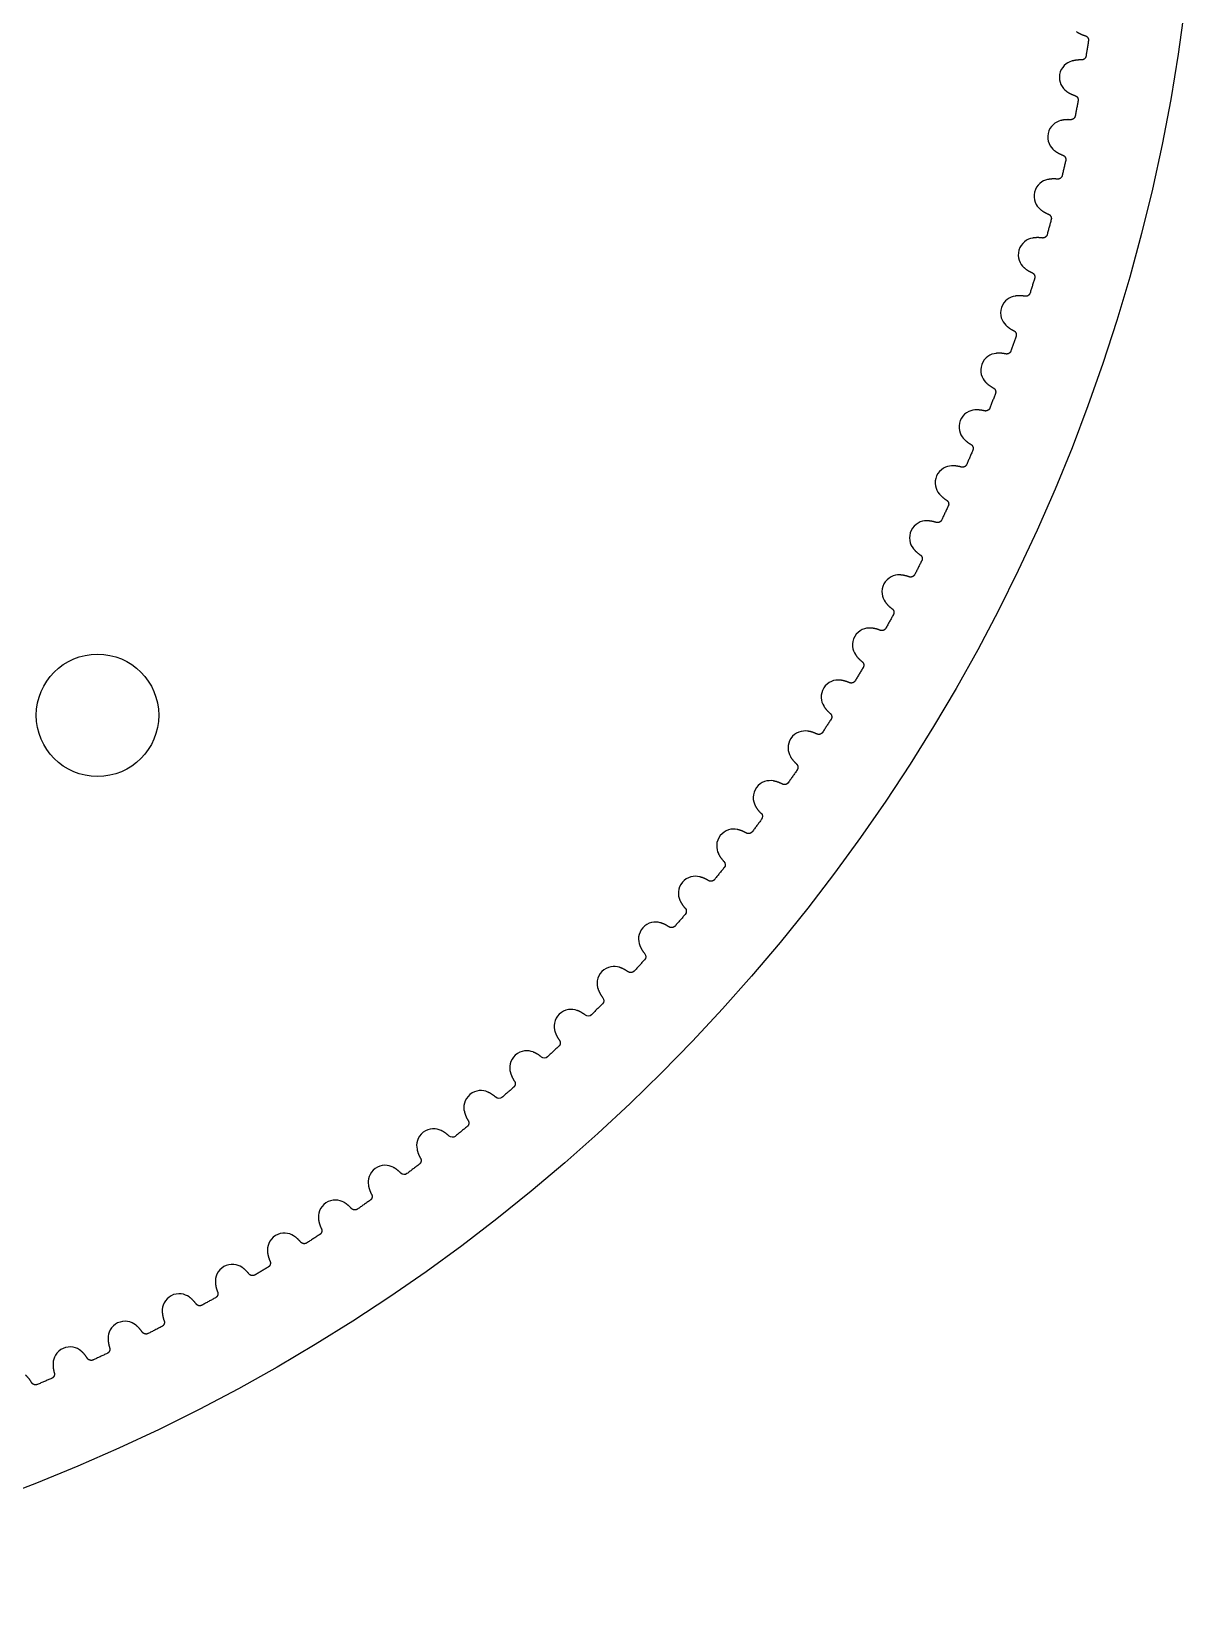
# Model space of a CAD drawing. Extents: x 88 to 208, y 45 to 165.
# Drawn here: x 170.3 to 208.5, y 45 to 96.6 of the extents above; entities that cross this region are included whole.
import ezdxf

# ---------------------------------------------------------------- set-up
doc = ezdxf.new("R2010")
doc.units = 0
doc.layers.add('View001', color=7, linetype='CONTINUOUS')

msp = doc.modelspace()

# ---------------------------------------------------------------- linework, layer by layer
at = {"layer": 'View001'}
for centre, radius in [((148.5, 105), 60), ((172.497, 74.2572), 2)]:
    msp.add_circle(centre, radius, dxfattribs=at)
for points, degree in [([(204.48, 96.604), (204.613, 96.5143), (204.767, 96.4705)], 2), ([(204.48, 96.604), (204.613, 96.5143), (204.767, 96.4705)], 2), ([(204.875, 96.3033), (204.795, 95.8014)], 1), ([(204.641, 95.6757), (204.481, 95.682), (204.326, 95.638)], 2), ([(204.641, 95.6757), (204.481, 95.682), (204.326, 95.638)], 2), ([(204.153, 94.6555), (204.283, 94.5612), (204.435, 94.512)], 2), ([(204.153, 94.6555), (204.283, 94.5612), (204.435, 94.512)], 2), ([(204.537, 94.3411), (204.44, 93.8424)], 1), ([(204.282, 93.7221), (204.121, 93.734), (203.965, 93.6954)], 2), ([(204.282, 93.7221), (204.121, 93.734), (203.965, 93.6954)], 2), ([(203.758, 92.7195), (203.884, 92.6207), (204.035, 92.5663)], 2), ([(203.758, 92.7195), (203.884, 92.6207), (204.035, 92.5663)], 2), ([(204.131, 92.3919), (204.016, 91.8969)], 1), ([(203.854, 91.7823), (203.694, 91.7997), (203.537, 91.7665)], 2), ([(203.854, 91.7823), (203.694, 91.7997), (203.537, 91.7665)], 2), ([(203.295, 90.7985), (203.418, 90.6954), (203.568, 90.6357)], 2), ([(203.295, 90.7985), (203.418, 90.6954), (203.568, 90.6357)], 2), ([(203.657, 90.4581), (203.525, 89.9674)], 1), ([(203.359, 89.8585), (203.2, 89.8814), (203.042, 89.8538)], 2), ([(203.359, 89.8585), (203.2, 89.8814), (203.042, 89.8538)], 2), ([(202.766, 88.8949), (202.886, 88.7875), (203.033, 88.7226)], 2), ([(202.766, 88.8949), (202.886, 88.7875), (203.033, 88.7226)], 2), ([(203.116, 88.542), (202.967, 88.0562)], 1), ([(202.797, 87.9531), (202.639, 87.9817), (202.48, 87.9596)], 2), ([(202.797, 87.9531), (202.639, 87.9817), (202.48, 87.9596)], 2), ([(202.171, 87.0108), (202.287, 86.8993), (202.431, 86.8294)], 2), ([(202.171, 87.0108), (202.287, 86.8993), (202.431, 86.8294)], 2), ([(202.508, 86.646), (202.343, 86.1656)], 1), ([(202.169, 86.0686), (202.012, 86.1026), (201.852, 86.0861)], 2), ([(202.169, 86.0686), (202.012, 86.1026), (201.852, 86.0861)], 2), ([(201.511, 85.1487), (201.622, 85.0332), (201.764, 84.9582)], 2), ([(201.511, 85.1487), (201.622, 85.0332), (201.764, 84.9582)], 2), ([(201.835, 84.7723), (201.653, 84.298)], 1), ([(201.476, 84.2071), (201.32, 84.2466), (201.16, 84.2356)], 2), ([(201.476, 84.2071), (201.32, 84.2466), (201.16, 84.2356)], 2), ([(200.786, 83.3107), (200.893, 83.1914), (201.033, 83.1115)], 2), ([(200.786, 83.3107), (200.893, 83.1914), (201.033, 83.1115)], 2), ([(201.096, 82.9233), (200.898, 82.4556)], 1), ([(200.718, 82.3709), (200.564, 82.4158), (200.403, 82.4105)], 2), ([(200.718, 82.3709), (200.564, 82.4158), (200.403, 82.4105)], 2), ([(199.997, 81.4992), (200.1, 81.3762), (200.237, 81.2915)], 2), ([(199.997, 81.4992), (200.1, 81.3762), (200.237, 81.2915)], 2), ([(200.294, 81.1011), (200.079, 80.6407)], 1), ([(199.896, 80.5623), (199.744, 80.6126), (199.583, 80.6129)], 2), ([(199.896, 80.5623), (199.744, 80.6126), (199.583, 80.6129)], 2), ([(199.145, 79.7163), (199.244, 79.5898), (199.378, 79.5004)], 2), ([(199.145, 79.7163), (199.244, 79.5898), (199.378, 79.5004)], 2), ([(199.428, 79.3081), (199.197, 78.8555)], 1), ([(199.012, 78.7835), (198.861, 78.8391), (198.701, 78.8449)], 2), ([(199.012, 78.7835), (198.861, 78.8391), (198.701, 78.8449)], 2), ([(198.232, 77.9642), (198.327, 77.8343), (198.457, 77.7403)], 2), ([(198.232, 77.9642), (198.327, 77.8343), (198.457, 77.7403)], 2), ([(198.501, 77.5464), (198.254, 77.1021)], 1), ([(198.066, 77.0367), (197.918, 77.0974), (197.757, 77.1089)], 2), ([(198.066, 77.0367), (197.918, 77.0974), (197.757, 77.1089)], 2), ([(197.258, 76.245), (197.348, 76.1119), (197.475, 76.0134)], 2), ([(197.258, 76.245), (197.348, 76.1119), (197.475, 76.0134)], 2), ([(197.06, 75.3238), (196.914, 75.3897), (196.754, 75.4068)], 2), ([(197.06, 75.3238), (196.914, 75.3897), (196.754, 75.4068)], 2), ([(197.512, 75.8181), (197.25, 75.3827)], 1), ([(196.225, 74.5609), (196.31, 74.4248), (196.434, 74.3219)], 2), ([(196.225, 74.5609), (196.31, 74.4248), (196.434, 74.3219)], 2), ([(196.464, 74.1254), (196.187, 73.6994)], 1), ([(195.995, 73.6472), (195.851, 73.7182), (195.692, 73.7408)], 2), ([(195.995, 73.6472), (195.851, 73.7182), (195.692, 73.7408)], 2), ([(195.134, 72.9139), (195.214, 72.7748), (195.334, 72.6677)], 2), ([(195.134, 72.9139), (195.214, 72.7748), (195.334, 72.6677)], 2), ([(195.357, 72.4703), (195.065, 72.0542)], 1), ([(194.872, 72.0087), (194.73, 72.0847), (194.572, 72.1129)], 2), ([(194.872, 72.0087), (194.73, 72.0847), (194.572, 72.1129)], 2), ([(193.985, 71.3059), (194.061, 71.1642), (194.177, 71.053)], 2), ([(193.985, 71.3059), (194.061, 71.1642), (194.177, 71.053)], 2), ([(194.193, 70.8548), (193.887, 70.4492)], 1), ([(194.177, 71.053), (194.23, 71.0091), (194.238, 70.9068), (194.193, 70.8548)], 3), ([(194.177, 71.053), (194.23, 71.0091), (194.238, 70.9068), (194.193, 70.8548)], 3), ([(193.692, 70.4105), (193.553, 70.4913), (193.396, 70.525)], 2), ([(193.692, 70.4105), (193.553, 70.4913), (193.396, 70.525)], 2), ([(192.782, 69.739), (192.852, 69.5947), (192.964, 69.4795)], 2), ([(192.782, 69.739), (192.852, 69.5947), (192.964, 69.4795)], 2), ([(192.974, 69.281), (192.654, 68.8862)], 1), ([(192.964, 69.4795), (193.016, 69.4338), (193.021, 69.3313), (192.974, 69.281)], 3), ([(192.964, 69.4795), (193.016, 69.4338), (193.021, 69.3313), (192.974, 69.281)], 3), ([(192.458, 68.8544), (192.322, 68.94), (192.166, 68.9791)], 2), ([(192.458, 68.8544), (192.322, 68.94), (192.166, 68.9791)], 2), ([(191.524, 68.2151), (191.59, 68.0684), (191.698, 67.9494)], 2), ([(191.524, 68.2151), (191.59, 68.0684), (191.698, 67.9494)], 2), ([(191.7, 67.7506), (191.367, 67.3673)], 1), ([(191.698, 67.9494), (191.747, 67.9019), (191.749, 67.7993), (191.7, 67.7506)], 3), ([(191.698, 67.9494), (191.747, 67.9019), (191.749, 67.7993), (191.7, 67.7506)], 3), ([(191.169, 67.3423), (191.037, 67.4326), (190.882, 67.4772)], 2), ([(191.169, 67.3423), (191.037, 67.4326), (190.882, 67.4772)], 2), ([(190.214, 66.736), (190.275, 66.5871), (190.378, 66.4644)], 2), ([(190.214, 66.736), (190.275, 66.5871), (190.378, 66.4644)], 2), ([(190.374, 66.2656), (190.027, 65.8942)], 1), ([(190.378, 66.4644), (190.426, 66.4152), (190.424, 66.3126), (190.374, 66.2656)], 3), ([(190.378, 66.4644), (190.426, 66.4152), (190.424, 66.3126), (190.374, 66.2656)], 3), ([(189.829, 65.8761), (189.7, 65.971), (189.547, 66.0209)], 2), ([(189.829, 65.8761), (189.7, 65.971), (189.547, 66.0209)], 2), ([(188.853, 65.3035), (188.909, 65.1526), (189.008, 65.0263)], 2), ([(188.853, 65.3035), (188.909, 65.1526), (189.008, 65.0263)], 2), ([(189.008, 65.0263), (189.054, 64.9755), (189.048, 64.8731), (188.996, 64.8279)], 3), ([(189.008, 65.0263), (189.054, 64.9755), (189.048, 64.8731), (188.996, 64.8279)], 3), ([(188.439, 64.4576), (188.312, 64.5569), (188.162, 64.6121)], 2), ([(188.439, 64.4576), (188.312, 64.5569), (188.162, 64.6121)], 2), ([(188.996, 64.8279), (188.637, 64.4687)], 1), ([(188.637, 64.4687), (188.592, 64.4169), (188.489, 64.4111), (188.439, 64.4576)], 3), ([(187.443, 63.9194), (187.493, 63.7666), (187.588, 63.637)], 2), ([(187.443, 63.9194), (187.493, 63.7666), (187.588, 63.637)], 2), ([(186.999, 63.0884), (186.877, 63.1921), (186.728, 63.2526)], 2), ([(186.999, 63.0884), (186.877, 63.1921), (186.728, 63.2526)], 2), ([(187.198, 63.0926), (187.151, 63.0424), (187.048, 63.0402), (186.999, 63.0884)], 3), ([(187.57, 63.439), (187.198, 63.0926)], 1), ([(185.986, 62.5853), (186.03, 62.4309), (186.121, 62.298)], 2), ([(185.986, 62.5853), (186.03, 62.4309), (186.121, 62.298)], 2), ([(185.513, 61.7703), (185.394, 61.8783), (185.248, 61.9439)], 2), ([(185.513, 61.7703), (185.394, 61.8783), (185.248, 61.9439)], 2), ([(186.096, 62.1008), (185.712, 61.7676)], 1), ([(185.712, 61.7676), (185.663, 61.7191), (185.561, 61.7205), (185.513, 61.7703)], 3), ([(184.483, 61.3029), (184.522, 61.1471), (184.607, 61.0111)], 2), ([(184.483, 61.3029), (184.522, 61.1471), (184.607, 61.0111)], 2), ([(183.982, 60.5049), (183.867, 60.617), (183.723, 60.6876)], 2), ([(183.982, 60.5049), (183.867, 60.617), (183.723, 60.6876)], 2), ([(184.18, 60.4953), (184.13, 60.4484), (184.028, 60.4534), (183.982, 60.5049)], 3), ([(184.575, 60.8149), (184.18, 60.4953)], 1), ([(182.936, 60.0737), (182.97, 59.9166), (183.05, 59.7778)], 2), ([(182.936, 60.0737), (182.97, 59.9166), (183.05, 59.7778)], 2), ([(182.407, 59.2937), (182.296, 59.4097), (182.155, 59.4854)], 2), ([(182.407, 59.2937), (182.296, 59.4097), (182.155, 59.4854)], 2), ([(183.011, 59.5828), (182.606, 59.2772)], 1), ([(181.347, 58.8993), (181.375, 58.7411), (181.451, 58.5995)], 2), ([(181.347, 58.8993), (181.375, 58.7411), (181.451, 58.5995)], 2), ([(182.606, 59.2772), (182.553, 59.2321), (182.451, 59.2407), (182.407, 59.2937)], 3), ([(180.792, 58.1382), (180.685, 58.258), (180.546, 58.3386)], 2), ([(180.792, 58.1382), (180.685, 58.258), (180.546, 58.3386)], 2), ([(181.405, 58.406), (180.989, 58.1148)], 1), ([(179.759, 57.286), (179.333, 57.0095)], 1), ([(179.718, 57.781), (179.741, 57.622), (179.812, 57.4778)], 2), ([(179.718, 57.781), (179.741, 57.622), (179.812, 57.4778)], 2), ([(179.137, 57.0398), (179.034, 57.1633), (178.898, 57.2486)], 2), ([(179.137, 57.0398), (179.034, 57.1633), (178.898, 57.2486)], 2), ([(178.051, 56.7203), (178.068, 56.5605), (178.134, 56.414)], 2), ([(178.051, 56.7203), (178.068, 56.5605), (178.134, 56.414)], 2), ([(177.444, 55.9998), (177.346, 56.1268), (177.213, 56.2168)], 2), ([(177.444, 55.9998), (177.346, 56.1268), (177.213, 56.2168)], 2), ([(178.075, 56.2242), (177.639, 55.9626)], 1), ([(175.716, 55.0196), (175.622, 55.1499), (175.493, 55.2445)], 2), ([(175.716, 55.0196), (175.622, 55.1499), (175.493, 55.2445)], 2), ([(176.355, 55.2217), (175.91, 54.9756)], 1), ([(176.348, 55.7183), (176.36, 55.5581), (176.42, 55.4094)], 2), ([(176.348, 55.7183), (176.36, 55.5581), (176.42, 55.4094)], 2), ([(174.612, 54.7765), (174.617, 54.616), (174.673, 54.4652)], 2), ([(174.612, 54.7765), (174.617, 54.616), (174.673, 54.4652)], 2), ([(173.955, 54.1002), (173.866, 54.2337), (173.74, 54.3328)], 2), ([(173.955, 54.1002), (173.866, 54.2337), (173.74, 54.3328)], 2), ([(174.601, 54.2799), (174.148, 54.0494)], 1), ([(172.843, 53.8958), (172.843, 53.7352), (172.893, 53.5826)], 2), ([(172.843, 53.8958), (172.843, 53.7352), (172.893, 53.5826)], 2), ([(172.164, 53.2428), (172.079, 53.3793), (171.956, 53.4828)], 2), ([(172.164, 53.2428), (172.079, 53.3793), (171.956, 53.4828)], 2), ([(172.815, 53.3999), (172.354, 53.1854)], 1), ([(170.343, 52.4485), (170.263, 52.5879), (170.144, 52.6956)], 2), ([(170.343, 52.4485), (170.263, 52.5879), (170.144, 52.6956)], 2), ([(171.044, 53.0774), (171.039, 52.9168), (171.084, 52.7626)], 2), ([(171.044, 53.0774), (171.039, 52.9168), (171.084, 52.7626)], 2), ([(170.999, 52.5828), (170.531, 52.3845)], 1)]:
    msp.add_open_spline(points, degree=degree, dxfattribs=at)
for points, degree, knots in [([(204.767, 96.4705), (204.819, 96.4566), (204.853, 96.4073), (204.884, 96.3557), (204.875, 96.3033)], 2, [0, 0, 0, 0.724386, 0.724386, 1.44877, 1.44877, 1.44877]), ([(204.767, 96.4705), (204.819, 96.4566), (204.853, 96.4073), (204.884, 96.3557), (204.875, 96.3033)], 2, [0, 0, 0, 0.724386, 0.724386, 1.44877, 1.44877, 1.44877]), ([(204.326, 95.638), (204.247, 95.6154), (204.159, 95.5702), (204.085, 95.495), (204.01, 95.4207), (203.952, 95.3154), (203.932, 95.201), (203.912, 95.0868), (203.93, 94.9679), (203.975, 94.8726), (204.019, 94.7765), (204.085, 94.704), (204.153, 94.6555)], 3, [0, 0, 0, 0, 0.558599, 0.558599, 0.558599, 1.1172, 1.1172, 1.1172, 1.6758, 1.6758, 1.6758, 2.2344, 2.2344, 2.2344, 2.2344]), ([(204.795, 95.8014), (204.787, 95.7489), (204.742, 95.7094), (204.694, 95.6731), (204.641, 95.6757)], 2, [0, 0, 0, 0.724386, 0.724386, 1.44877, 1.44877, 1.44877]), ([(204.435, 94.512), (204.486, 94.4963), (204.519, 94.4458), (204.548, 94.3932), (204.537, 94.3411)], 2, [0, 0, 0, 0.724386, 0.724386, 1.44877, 1.44877, 1.44877]), ([(204.435, 94.512), (204.486, 94.4963), (204.519, 94.4458), (204.548, 94.3932), (204.537, 94.3411)], 2, [0, 0, 0, 0.724386, 0.724386, 1.44877, 1.44877, 1.44877]), ([(203.965, 93.6954), (203.885, 93.6756), (203.796, 93.6335), (203.719, 93.5609), (203.642, 93.4893), (203.58, 93.386), (203.557, 93.2724), (203.532, 93.159), (203.546, 93.0395), (203.587, 92.9428), (203.628, 92.8451), (203.692, 92.7703), (203.758, 92.7195)], 3, [0, 0, 0, 0, 0.558599, 0.558599, 0.558599, 1.1172, 1.1172, 1.1172, 1.6758, 1.6758, 1.6758, 2.2344, 2.2344, 2.2344, 2.2344]), ([(204.44, 93.8424), (204.43, 93.7901), (204.384, 93.7523), (204.335, 93.7176), (204.282, 93.7221)], 2, [0, 0, 0, 0.724386, 0.724386, 1.44877, 1.44877, 1.44877]), ([(204.035, 92.5663), (204.086, 92.5488), (204.116, 92.4972), (204.143, 92.4437), (204.131, 92.3919)], 2, [0, 0, 0, 0.724386, 0.724386, 1.44877, 1.44877, 1.44877]), ([(204.035, 92.5663), (204.086, 92.5488), (204.116, 92.4972), (204.143, 92.4437), (204.131, 92.3919)], 2, [0, 0, 0, 0.724386, 0.724386, 1.44877, 1.44877, 1.44877]), ([(204.016, 91.8969), (204.005, 91.845), (203.957, 91.8088), (203.907, 91.7759), (203.854, 91.7823)], 2, [0, 0, 0, 0.724386, 0.724386, 1.44877, 1.44877, 1.44877]), ([(203.537, 91.7665), (203.456, 91.7496), (203.366, 91.7106), (203.286, 91.6408), (203.207, 91.5719), (203.141, 91.4708), (203.114, 91.3581), (203.085, 91.2457), (203.095, 91.1257), (203.133, 91.0276), (203.17, 90.9286), (203.232, 90.8516), (203.295, 90.7985)], 3, [0, 0, 0, 0, 0.558599, 0.558599, 0.558599, 1.1172, 1.1172, 1.1172, 1.6758, 1.6758, 1.6758, 2.2344, 2.2344, 2.2344, 2.2344]), ([(203.568, 90.6357), (203.617, 90.6165), (203.646, 90.5639), (203.671, 90.5094), (203.657, 90.4581)], 2, [0, 0, 0, 0.724386, 0.724386, 1.44877, 1.44877, 1.44877]), ([(203.568, 90.6357), (203.617, 90.6165), (203.646, 90.5639), (203.671, 90.5094), (203.657, 90.4581)], 2, [0, 0, 0, 0.724386, 0.724386, 1.44877, 1.44877, 1.44877]), ([(203.042, 89.8538), (202.96, 89.8397), (202.868, 89.8039), (202.787, 89.7369), (202.705, 89.6708), (202.636, 89.5721), (202.604, 89.4604), (202.572, 89.349), (202.578, 89.2288), (202.612, 89.1294), (202.646, 89.0292), (202.705, 88.9501), (202.766, 88.8949)], 3, [0, 0, 0, 0, 0.558599, 0.558599, 0.558599, 1.1172, 1.1172, 1.1172, 1.6758, 1.6758, 1.6758, 2.2344, 2.2344, 2.2344, 2.2344]), ([(203.525, 89.9674), (203.512, 89.9159), (203.463, 89.8814), (203.412, 89.8503), (203.359, 89.8585)], 2, [0, 0, 0, 0.724386, 0.724386, 1.44877, 1.44877, 1.44877]), ([(203.033, 88.7226), (203.082, 88.7017), (203.109, 88.6481), (203.132, 88.5928), (203.116, 88.542)], 2, [0, 0, 0, 0.724386, 0.724386, 1.44877, 1.44877, 1.44877]), ([(203.033, 88.7226), (203.082, 88.7017), (203.109, 88.6481), (203.132, 88.5928), (203.116, 88.542)], 2, [0, 0, 0, 0.724386, 0.724386, 1.44877, 1.44877, 1.44877]), ([(202.48, 87.9596), (202.398, 87.9483), (202.305, 87.9157), (202.221, 87.8516), (202.137, 87.7885), (202.064, 87.6922), (202.029, 87.5817), (201.993, 87.4715), (201.994, 87.3512), (202.025, 87.2506), (202.056, 87.1492), (202.112, 87.0682), (202.171, 87.0108)], 3, [0, 0, 0, 0, 0.558599, 0.558599, 0.558599, 1.1172, 1.1172, 1.1172, 1.6758, 1.6758, 1.6758, 2.2344, 2.2344, 2.2344, 2.2344]), ([(202.967, 88.0562), (202.952, 88.0053), (202.902, 87.9725), (202.849, 87.9431), (202.797, 87.9531)], 2, [0, 0, 0, 0.724386, 0.724386, 1.44877, 1.44877, 1.44877]), ([(202.431, 86.8294), (202.48, 86.8067), (202.505, 86.7522), (202.526, 86.6962), (202.508, 86.646)], 2, [0, 0, 0, 0.724386, 0.724386, 1.44877, 1.44877, 1.44877]), ([(202.431, 86.8294), (202.48, 86.8067), (202.505, 86.7522), (202.526, 86.6962), (202.508, 86.646)], 2, [0, 0, 0, 0.724386, 0.724386, 1.44877, 1.44877, 1.44877]), ([(201.852, 86.0861), (201.77, 86.0777), (201.676, 86.0484), (201.59, 85.9872), (201.503, 85.927), (201.428, 85.8334), (201.389, 85.7241), (201.348, 85.6153), (201.346, 85.495), (201.373, 85.3934), (201.4, 85.2911), (201.453, 85.2081), (201.511, 85.1487)], 3, [0, 0, 0, 0, 0.558599, 0.558599, 0.558599, 1.1172, 1.1172, 1.1172, 1.6758, 1.6758, 1.6758, 2.2344, 2.2344, 2.2344, 2.2344]), ([(202.343, 86.1656), (202.326, 86.1153), (202.274, 86.0842), (202.221, 86.0567), (202.169, 86.0686)], 2, [0, 0, 0, 0.724386, 0.724386, 1.44877, 1.44877, 1.44877]), ([(201.764, 84.9582), (201.812, 84.934), (201.835, 84.8786), (201.854, 84.8218), (201.835, 84.7723)], 2, [0, 0, 0, 0.724386, 0.724386, 1.44877, 1.44877, 1.44877]), ([(201.764, 84.9582), (201.812, 84.934), (201.835, 84.8786), (201.854, 84.8218), (201.835, 84.7723)], 2, [0, 0, 0, 0.724386, 0.724386, 1.44877, 1.44877, 1.44877]), ([(201.16, 84.2356), (201.077, 84.2301), (200.982, 84.2041), (200.894, 84.146), (200.805, 84.0889), (200.727, 83.9979), (200.684, 83.8901), (200.64, 83.7827), (200.633, 83.6626), (200.657, 83.5601), (200.68, 83.4569), (200.73, 83.3721), (200.786, 83.3107)], 3, [0, 0, 0, 0, 0.558599, 0.558599, 0.558599, 1.1172, 1.1172, 1.1172, 1.6758, 1.6758, 1.6758, 2.2344, 2.2344, 2.2344, 2.2344]), ([(201.653, 84.298), (201.634, 84.2483), (201.581, 84.2191), (201.527, 84.1934), (201.476, 84.2071)], 2, [0, 0, 0, 0.724386, 0.724386, 1.44877, 1.44877, 1.44877]), ([(201.033, 83.1115), (201.079, 83.0856), (201.1, 83.0295), (201.118, 82.9721), (201.096, 82.9233)], 2, [0, 0, 0, 0.724386, 0.724386, 1.44877, 1.44877, 1.44877]), ([(201.033, 83.1115), (201.079, 83.0856), (201.1, 83.0295), (201.118, 82.9721), (201.096, 82.9233)], 2, [0, 0, 0, 0.724386, 0.724386, 1.44877, 1.44877, 1.44877]), ([(200.403, 82.4105), (200.32, 82.4078), (200.224, 82.3852), (200.134, 82.3302), (200.044, 82.2762), (199.962, 82.188), (199.915, 82.0818), (199.867, 81.976), (199.857, 81.8561), (199.877, 81.7529), (199.896, 81.6489), (199.944, 81.5625), (199.997, 81.4992)], 3, [0, 0, 0, 0, 0.558599, 0.558599, 0.558599, 1.1172, 1.1172, 1.1172, 1.6758, 1.6758, 1.6758, 2.2344, 2.2344, 2.2344, 2.2344]), ([(200.898, 82.4556), (200.877, 82.4066), (200.824, 82.3792), (200.769, 82.3555), (200.718, 82.3709)], 2, [0, 0, 0, 0.724386, 0.724386, 1.44877, 1.44877, 1.44877]), ([(200.237, 81.2915), (200.282, 81.264), (200.301, 81.2072), (200.317, 81.1492), (200.294, 81.1011)], 2, [0, 0, 0, 0.724386, 0.724386, 1.44877, 1.44877, 1.44877]), ([(200.237, 81.2915), (200.282, 81.264), (200.301, 81.2072), (200.317, 81.1492), (200.294, 81.1011)], 2, [0, 0, 0, 0.724386, 0.724386, 1.44877, 1.44877, 1.44877]), ([(199.583, 80.6129), (199.5, 80.6131), (199.404, 80.5938), (199.311, 80.542), (199.219, 80.4912), (199.134, 80.4059), (199.084, 80.3014), (199.033, 80.1973), (199.018, 80.0779), (199.034, 79.9741), (199.05, 79.8695), (199.094, 79.7814), (199.145, 79.7163)], 3, [0, 0, 0, 0, 0.558599, 0.558599, 0.558599, 1.1172, 1.1172, 1.1172, 1.6758, 1.6758, 1.6758, 2.2344, 2.2344, 2.2344, 2.2344]), ([(200.079, 80.6407), (200.057, 80.5924), (200.002, 80.5669), (199.947, 80.5451), (199.896, 80.5623)], 2, [0, 0, 0, 0.724386, 0.724386, 1.44877, 1.44877, 1.44877]), ([(199.378, 79.5004), (199.422, 79.4713), (199.439, 79.4138), (199.453, 79.3553), (199.428, 79.3081)], 2, [0, 0, 0, 0.724386, 0.724386, 1.44877, 1.44877, 1.44877]), ([(199.378, 79.5004), (199.422, 79.4713), (199.439, 79.4138), (199.453, 79.3553), (199.428, 79.3081)], 2, [0, 0, 0, 0.724386, 0.724386, 1.44877, 1.44877, 1.44877]), ([(198.701, 78.8449), (198.618, 78.8481), (198.521, 78.8321), (198.427, 78.7836), (198.333, 78.736), (198.245, 78.6538), (198.191, 78.5511), (198.136, 78.4489), (198.117, 78.3301), (198.13, 78.2257), (198.142, 78.1206), (198.183, 78.031), (198.232, 77.9642)], 3, [0, 0, 0, 0, 0.558599, 0.558599, 0.558599, 1.1172, 1.1172, 1.1172, 1.6758, 1.6758, 1.6758, 2.2344, 2.2344, 2.2344, 2.2344]), ([(199.197, 78.8555), (199.174, 78.808), (199.118, 78.7844), (199.062, 78.7646), (199.012, 78.7835)], 2, [0, 0, 0, 0.724386, 0.724386, 1.44877, 1.44877, 1.44877]), ([(198.457, 77.7403), (198.5, 77.7097), (198.515, 77.6517), (198.527, 77.5927), (198.501, 77.5464)], 2, [0, 0, 0, 0.724386, 0.724386, 1.44877, 1.44877, 1.44877]), ([(198.457, 77.7403), (198.5, 77.7097), (198.515, 77.6517), (198.527, 77.5927), (198.501, 77.5464)], 2, [0, 0, 0, 0.724386, 0.724386, 1.44877, 1.44877, 1.44877]), ([(197.757, 77.1089), (197.675, 77.1149), (197.577, 77.1024), (197.482, 77.0572), (197.386, 77.0129), (197.295, 76.9337), (197.238, 76.833), (197.179, 76.7328), (197.156, 76.6147), (197.165, 76.51), (197.174, 76.4045), (197.212, 76.3135), (197.258, 76.245)], 3, [0, 0, 0, 0, 0.558599, 0.558599, 0.558599, 1.1172, 1.1172, 1.1172, 1.6758, 1.6758, 1.6758, 2.2344, 2.2344, 2.2344, 2.2344]), ([(198.254, 77.1021), (198.229, 77.0554), (198.173, 77.0338), (198.115, 77.016), (198.066, 77.0367)], 2, [0, 0, 0, 0.724386, 0.724386, 1.44877, 1.44877, 1.44877]), ([(197.475, 76.0134), (197.517, 75.9813), (197.531, 75.9228), (197.54, 75.8635), (197.512, 75.8181)], 2, [0, 0, 0, 0.724386, 0.724386, 1.44877, 1.44877, 1.44877]), ([(197.475, 76.0134), (197.517, 75.9813), (197.531, 75.9228), (197.54, 75.8635), (197.512, 75.8181)], 2, [0, 0, 0, 0.724386, 0.724386, 1.44877, 1.44877, 1.44877]), ([(196.754, 75.4068), (196.672, 75.4157), (196.574, 75.4066), (196.477, 75.3648), (196.38, 75.3238), (196.286, 75.2479), (196.225, 75.1492), (196.163, 75.0511), (196.136, 74.9339), (196.141, 74.8289), (196.146, 74.7232), (196.181, 74.631), (196.225, 74.5609)], 3, [0, 0, 0, 0, 0.558599, 0.558599, 0.558599, 1.1172, 1.1172, 1.1172, 1.6758, 1.6758, 1.6758, 2.2344, 2.2344, 2.2344, 2.2344]), ([(197.25, 75.3827), (197.223, 75.337), (197.166, 75.3173), (197.109, 75.3015), (197.06, 75.3238)], 2, [0, 0, 0, 0.724386, 0.724386, 1.44877, 1.44877, 1.44877]), ([(196.434, 74.3219), (196.475, 74.2883), (196.486, 74.2294), (196.493, 74.1698), (196.464, 74.1254)], 2, [0, 0, 0, 0.724386, 0.724386, 1.44877, 1.44877, 1.44877]), ([(196.434, 74.3219), (196.475, 74.2883), (196.486, 74.2294), (196.493, 74.1698), (196.464, 74.1254)], 2, [0, 0, 0, 0.724386, 0.724386, 1.44877, 1.44877, 1.44877]), ([(195.692, 73.7408), (195.61, 73.7525), (195.512, 73.7469), (195.413, 73.7085), (195.315, 73.6709), (195.219, 73.5983), (195.154, 73.5018), (195.089, 73.4059), (195.057, 73.2898), (195.059, 73.1846), (195.061, 73.0788), (195.092, 72.9855), (195.134, 72.9139)], 3, [0, 0, 0, 0, 0.558599, 0.558599, 0.558599, 1.1172, 1.1172, 1.1172, 1.6758, 1.6758, 1.6758, 2.2344, 2.2344, 2.2344, 2.2344]), ([(196.187, 73.6994), (196.158, 73.6546), (196.101, 73.6369), (196.042, 73.6231), (195.995, 73.6472)], 2, [0, 0, 0, 0.724386, 0.724386, 1.44877, 1.44877, 1.44877]), ([(195.334, 72.6677), (195.374, 72.6327), (195.383, 72.5734), (195.388, 72.5137), (195.357, 72.4703)], 2, [0, 0, 0, 0.724386, 0.724386, 1.44877, 1.44877, 1.44877]), ([(195.334, 72.6677), (195.374, 72.6327), (195.383, 72.5734), (195.388, 72.5137), (195.357, 72.4703)], 2, [0, 0, 0, 0.724386, 0.724386, 1.44877, 1.44877, 1.44877]), ([(194.572, 72.1129), (194.491, 72.1275), (194.392, 72.1252), (194.292, 72.0903), (194.193, 72.0562), (194.094, 71.987), (194.027, 71.8928), (193.958, 71.7993), (193.922, 71.6843), (193.921, 71.5791), (193.918, 71.4733), (193.946, 71.3789), (193.985, 71.3059)], 3, [0, 0, 0, 0, 0.558599, 0.558599, 0.558599, 1.1172, 1.1172, 1.1172, 1.6758, 1.6758, 1.6758, 2.2344, 2.2344, 2.2344, 2.2344]), ([(195.065, 72.0542), (195.035, 72.0105), (194.977, 71.9948), (194.918, 71.9831), (194.872, 72.0087)], 2, [0, 0, 0, 0.724386, 0.724386, 1.44877, 1.44877, 1.44877]), ([(193.396, 70.525), (193.316, 70.5424), (193.217, 70.5436), (193.116, 70.5122), (193.015, 70.4816), (192.915, 70.4158), (192.843, 70.3241), (192.772, 70.233), (192.732, 70.1193), (192.727, 70.0143), (192.72, 69.9087), (192.745, 69.8133), (192.782, 69.739)], 3, [0, 0, 0, 0, 0.558599, 0.558599, 0.558599, 1.1172, 1.1172, 1.1172, 1.6758, 1.6758, 1.6758, 2.2344, 2.2344, 2.2344, 2.2344]), ([(193.887, 70.4492), (193.856, 70.4065), (193.797, 70.3929), (193.738, 70.3832), (193.692, 70.4105)], 2, [0, 0, 0, 0.724386, 0.724386, 1.44877, 1.44877, 1.44877]), ([(192.166, 68.9791), (192.086, 68.9994), (191.987, 69.004), (191.885, 68.9761), (191.784, 68.9491), (191.681, 68.8869), (191.606, 68.7976), (191.531, 68.7091), (191.488, 68.5969), (191.479, 68.4921), (191.469, 68.3868), (191.49, 68.2906), (191.524, 68.2151)], 3, [0, 0, 0, 0, 0.558599, 0.558599, 0.558599, 1.1172, 1.1172, 1.1172, 1.6758, 1.6758, 1.6758, 2.2344, 2.2344, 2.2344, 2.2344]), ([(192.654, 68.8862), (192.621, 68.8447), (192.562, 68.8331), (192.502, 68.8255), (192.458, 68.8544)], 2, [0, 0, 0, 0.724386, 0.724386, 1.44877, 1.44877, 1.44877]), ([(190.882, 67.4772), (190.803, 67.5002), (190.704, 67.5083), (190.602, 67.484), (190.499, 67.4604), (190.394, 67.4019), (190.317, 67.3153), (190.239, 67.2295), (190.191, 67.1188), (190.178, 67.0144), (190.165, 66.9095), (190.183, 66.8127), (190.214, 66.736)], 3, [0, 0, 0, 0, 0.558599, 0.558599, 0.558599, 1.1172, 1.1172, 1.1172, 1.6758, 1.6758, 1.6758, 2.2344, 2.2344, 2.2344, 2.2344]), ([(191.367, 67.3673), (191.332, 67.3269), (191.273, 67.3174), (191.213, 67.3119), (191.169, 67.3423)], 2, [0, 0, 0, 0.724386, 0.724386, 1.44877, 1.44877, 1.44877]), ([(189.547, 66.0209), (189.468, 66.0467), (189.37, 66.0582), (189.267, 66.0375), (189.163, 66.0176), (189.056, 65.9627), (188.976, 65.8789), (188.895, 65.7958), (188.844, 65.6869), (188.827, 65.583), (188.81, 65.4786), (188.825, 65.3812), (188.853, 65.3035)], 3, [0, 0, 0, 0, 0.558599, 0.558599, 0.558599, 1.1172, 1.1172, 1.1172, 1.6758, 1.6758, 1.6758, 2.2344, 2.2344, 2.2344, 2.2344]), ([(190.027, 65.8942), (189.991, 65.8551), (189.932, 65.8476), (189.872, 65.8442), (189.829, 65.8761)], 2, [0, 0, 0, 0.724386, 0.724386, 1.44877, 1.44877, 1.44877]), ([(188.162, 64.6121), (188.084, 64.6407), (187.986, 64.6556), (187.882, 64.6385), (187.778, 64.6222), (187.669, 64.5711), (187.586, 64.4901), (187.502, 64.41), (187.447, 64.3029), (187.427, 64.1996), (187.406, 64.0959), (187.418, 63.998), (187.443, 63.9194)], 3, [0, 0, 0, 0, 0.558599, 0.558599, 0.558599, 1.1172, 1.1172, 1.1172, 1.6758, 1.6758, 1.6758, 2.2344, 2.2344, 2.2344, 2.2344]), ([(187.588, 63.637), (187.62, 63.5944), (187.616, 63.5345), (187.609, 63.475), (187.57, 63.439)], 2, [0, 0, 0, 0.724386, 0.724386, 1.44877, 1.44877, 1.44877]), ([(187.588, 63.637), (187.62, 63.5944), (187.616, 63.5345), (187.609, 63.475), (187.57, 63.439)], 2, [0, 0, 0, 0.724386, 0.724386, 1.44877, 1.44877, 1.44877]), ([(186.728, 63.2526), (186.651, 63.2838), (186.554, 63.3021), (186.449, 63.2887), (186.345, 63.276), (186.234, 63.2287), (186.148, 63.1507), (186.062, 63.0735), (186.003, 62.9684), (185.98, 62.866), (185.955, 62.763), (185.963, 62.6648), (185.986, 62.5853)], 3, [0, 0, 0, 0, 0.558599, 0.558599, 0.558599, 1.1172, 1.1172, 1.1172, 1.6758, 1.6758, 1.6758, 2.2344, 2.2344, 2.2344, 2.2344]), ([(185.248, 61.9439), (185.172, 61.9777), (185.076, 61.9994), (184.971, 61.9897), (184.866, 61.9806), (184.754, 61.9373), (184.665, 61.8623), (184.576, 61.7882), (184.513, 61.6852), (184.486, 61.5836), (184.458, 61.4816), (184.463, 61.3831), (184.483, 61.3029)], 3, [0, 0, 0, 0, 0.558599, 0.558599, 0.558599, 1.1172, 1.1172, 1.1172, 1.6758, 1.6758, 1.6758, 2.2344, 2.2344, 2.2344, 2.2344]), ([(186.121, 62.298), (186.151, 62.2544), (186.145, 62.1947), (186.136, 62.1354), (186.096, 62.1008)], 2, [0, 0, 0, 0.724386, 0.724386, 1.44877, 1.44877, 1.44877]), ([(186.121, 62.298), (186.151, 62.2544), (186.145, 62.1947), (186.136, 62.1354), (186.096, 62.1008)], 2, [0, 0, 0, 0.724386, 0.724386, 1.44877, 1.44877, 1.44877]), ([(184.607, 61.0111), (184.636, 60.9664), (184.629, 60.9069), (184.617, 60.8481), (184.575, 60.8149)], 2, [0, 0, 0, 0.724386, 0.724386, 1.44877, 1.44877, 1.44877]), ([(184.607, 61.0111), (184.636, 60.9664), (184.629, 60.9069), (184.617, 60.8481), (184.575, 60.8149)], 2, [0, 0, 0, 0.724386, 0.724386, 1.44877, 1.44877, 1.44877]), ([(183.723, 60.6876), (183.648, 60.7241), (183.553, 60.7491), (183.447, 60.7431), (183.342, 60.7377), (183.229, 60.6983), (183.137, 60.6264), (183.046, 60.5555), (182.98, 60.4547), (182.949, 60.3542), (182.918, 60.2532), (182.919, 60.1546), (182.936, 60.0737)], 3, [0, 0, 0, 0, 0.558599, 0.558599, 0.558599, 1.1172, 1.1172, 1.1172, 1.6758, 1.6758, 1.6758, 2.2344, 2.2344, 2.2344, 2.2344]), ([(182.155, 59.4854), (182.082, 59.5244), (181.987, 59.5528), (181.881, 59.5504), (181.776, 59.5487), (181.661, 59.5133), (181.568, 59.4446), (181.473, 59.3769), (181.404, 59.2785), (181.37, 59.1791), (181.335, 59.0793), (181.333, 58.9807), (181.347, 58.8993)], 3, [0, 0, 0, 0, 0.558599, 0.558599, 0.558599, 1.1172, 1.1172, 1.1172, 1.6758, 1.6758, 1.6758, 2.2344, 2.2344, 2.2344, 2.2344]), ([(183.05, 59.7778), (183.078, 59.7321), (183.068, 59.6729), (183.054, 59.6145), (183.011, 59.5828)], 2, [0, 0, 0, 0.724386, 0.724386, 1.44877, 1.44877, 1.44877]), ([(183.05, 59.7778), (183.078, 59.7321), (183.068, 59.6729), (183.054, 59.6145), (183.011, 59.5828)], 2, [0, 0, 0, 0.724386, 0.724386, 1.44877, 1.44877, 1.44877]), ([(180.546, 58.3386), (180.474, 58.3802), (180.381, 58.4118), (180.275, 58.4131), (180.17, 58.415), (180.054, 58.3837), (179.958, 58.3184), (179.861, 58.254), (179.788, 58.1581), (179.751, 58.0599), (179.712, 57.9613), (179.707, 57.8629), (179.718, 57.781)], 3, [0, 0, 0, 0, 0.558599, 0.558599, 0.558599, 1.1172, 1.1172, 1.1172, 1.6758, 1.6758, 1.6758, 2.2344, 2.2344, 2.2344, 2.2344]), ([(181.451, 58.5995), (181.477, 58.5529), (181.465, 58.4941), (181.449, 58.4362), (181.405, 58.406)], 2, [0, 0, 0, 0.724386, 0.724386, 1.44877, 1.44877, 1.44877]), ([(181.451, 58.5995), (181.477, 58.5529), (181.465, 58.4941), (181.449, 58.4362), (181.405, 58.406)], 2, [0, 0, 0, 0.724386, 0.724386, 1.44877, 1.44877, 1.44877]), ([(180.989, 58.1148), (180.946, 58.084), (180.886, 58.0891), (180.827, 58.0982), (180.792, 58.1382)], 2, [0, 0, 0, 0.724386, 0.724386, 1.44877, 1.44877, 1.44877]), ([(178.898, 57.2486), (178.828, 57.2927), (178.735, 57.3275), (178.63, 57.3325), (178.525, 57.3382), (178.408, 57.3109), (178.309, 57.2489), (178.211, 57.188), (178.135, 57.0946), (178.094, 56.9978), (178.052, 56.9007), (178.043, 56.8025), (178.051, 56.7203)], 3, [0, 0, 0, 0, 0.558599, 0.558599, 0.558599, 1.1172, 1.1172, 1.1172, 1.6758, 1.6758, 1.6758, 2.2344, 2.2344, 2.2344, 2.2344]), ([(179.812, 57.4778), (179.836, 57.4304), (179.822, 57.372), (179.804, 57.3147), (179.759, 57.286)], 2, [0, 0, 0, 0.724386, 0.724386, 1.44877, 1.44877, 1.44877]), ([(179.812, 57.4778), (179.836, 57.4304), (179.822, 57.372), (179.804, 57.3147), (179.759, 57.286)], 2, [0, 0, 0, 0.724386, 0.724386, 1.44877, 1.44877, 1.44877]), ([(179.333, 57.0095), (179.289, 56.9803), (179.229, 56.9874), (179.17, 56.9986), (179.137, 57.0398)], 2, [0, 0, 0, 0.724386, 0.724386, 1.44877, 1.44877, 1.44877]), ([(177.213, 56.2168), (177.144, 56.2633), (177.053, 56.3014), (176.948, 56.31), (176.843, 56.3194), (176.725, 56.2961), (176.625, 56.2377), (176.524, 56.1802), (176.445, 56.0896), (176.4, 55.9943), (176.355, 55.8986), (176.342, 55.8009), (176.348, 55.7183)], 3, [0, 0, 0, 0, 0.558599, 0.558599, 0.558599, 1.1172, 1.1172, 1.1172, 1.6758, 1.6758, 1.6758, 2.2344, 2.2344, 2.2344, 2.2344]), ([(178.134, 56.414), (178.156, 56.3658), (178.14, 56.3079), (178.121, 56.2512), (178.075, 56.2242)], 2, [0, 0, 0, 0.724386, 0.724386, 1.44877, 1.44877, 1.44877]), ([(178.134, 56.414), (178.156, 56.3658), (178.14, 56.3079), (178.121, 56.2512), (178.075, 56.2242)], 2, [0, 0, 0, 0.724386, 0.724386, 1.44877, 1.44877, 1.44877]), ([(177.639, 55.9626), (177.594, 55.935), (177.535, 55.9442), (177.476, 55.9574), (177.444, 55.9998)], 2, [0, 0, 0, 0.724386, 0.724386, 1.44877, 1.44877, 1.44877]), ([(175.493, 55.2445), (175.426, 55.2933), (175.336, 55.3345), (175.231, 55.3469), (175.127, 55.3598), (175.008, 55.3408), (174.906, 55.2859), (174.803, 55.2319), (174.721, 55.1441), (174.673, 55.0504), (174.624, 54.9564), (174.608, 54.8592), (174.612, 54.7765)], 3, [0, 0, 0, 0, 0.558599, 0.558599, 0.558599, 1.1172, 1.1172, 1.1172, 1.6758, 1.6758, 1.6758, 2.2344, 2.2344, 2.2344, 2.2344]), ([(176.42, 55.4094), (176.441, 55.3604), (176.423, 55.3031), (176.401, 55.2472), (176.355, 55.2217)], 2, [0, 0, 0, 0.724386, 0.724386, 1.44877, 1.44877, 1.44877]), ([(176.42, 55.4094), (176.441, 55.3604), (176.423, 55.3031), (176.401, 55.2472), (176.355, 55.2217)], 2, [0, 0, 0, 0.724386, 0.724386, 1.44877, 1.44877, 1.44877]), ([(175.91, 54.9756), (175.864, 54.9495), (175.805, 54.9608), (175.747, 54.9761), (175.716, 55.0196)], 2, [0, 0, 0, 0.724386, 0.724386, 1.44877, 1.44877, 1.44877]), ([(173.74, 54.3328), (173.675, 54.3839), (173.587, 54.4282), (173.482, 54.4442), (173.378, 54.4608), (173.259, 54.4459), (173.155, 54.3946), (173.05, 54.3443), (172.965, 54.2594), (172.914, 54.1674), (172.862, 54.0752), (172.843, 53.9785), (172.843, 53.8958)], 3, [0, 0, 0, 0, 0.558599, 0.558599, 0.558599, 1.1172, 1.1172, 1.1172, 1.6758, 1.6758, 1.6758, 2.2344, 2.2344, 2.2344, 2.2344]), ([(174.673, 54.4652), (174.692, 54.4155), (174.672, 54.3589), (174.648, 54.3038), (174.601, 54.2799)], 2, [0, 0, 0, 0.724386, 0.724386, 1.44877, 1.44877, 1.44877]), ([(174.673, 54.4652), (174.692, 54.4155), (174.672, 54.3589), (174.648, 54.3038), (174.601, 54.2799)], 2, [0, 0, 0, 0.724386, 0.724386, 1.44877, 1.44877, 1.44877]), ([(174.148, 54.0494), (174.1, 54.025), (174.042, 54.0384), (173.985, 54.0556), (173.955, 54.1002)], 2, [0, 0, 0, 0.724386, 0.724386, 1.44877, 1.44877, 1.44877]), ([(171.956, 53.4828), (171.893, 53.5362), (171.806, 53.5835), (171.703, 53.6032), (171.599, 53.6234), (171.479, 53.6126), (171.374, 53.565), (171.267, 53.5183), (171.179, 53.4365), (171.125, 53.3463), (171.07, 53.256), (171.047, 53.1601), (171.044, 53.0774)], 3, [0, 0, 0, 0, 0.558599, 0.558599, 0.558599, 1.1172, 1.1172, 1.1172, 1.6758, 1.6758, 1.6758, 2.2344, 2.2344, 2.2344, 2.2344]), ([(172.354, 53.1854), (172.306, 53.1626), (172.248, 53.178), (172.191, 53.1973), (172.164, 53.2428)], 2, [0, 0, 0, 0.724386, 0.724386, 1.44877, 1.44877, 1.44877]), ([(172.893, 53.5826), (172.91, 53.5322), (172.888, 53.4764), (172.863, 53.4221), (172.815, 53.3999)], 2, [0, 0, 0, 0.724386, 0.724386, 1.44877, 1.44877, 1.44877]), ([(172.893, 53.5826), (172.91, 53.5322), (172.888, 53.4764), (172.863, 53.4221), (172.815, 53.3999)], 2, [0, 0, 0, 0.724386, 0.724386, 1.44877, 1.44877, 1.44877]), ([(171.084, 52.7626), (171.099, 52.7117), (171.075, 52.6566), (171.048, 52.6033), (170.999, 52.5828)], 2, [0, 0, 0, 0.724386, 0.724386, 1.44877, 1.44877, 1.44877]), ([(171.084, 52.7626), (171.099, 52.7117), (171.075, 52.6566), (171.048, 52.6033), (170.999, 52.5828)], 2, [0, 0, 0, 0.724386, 0.724386, 1.44877, 1.44877, 1.44877]), ([(170.531, 52.3845), (170.482, 52.3634), (170.425, 52.3808), (170.369, 52.402), (170.343, 52.4485)], 2, [0, 0, 0, 0.724386, 0.724386, 1.44877, 1.44877, 1.44877])]:
    msp.add_open_spline(points, degree=degree, knots=knots, dxfattribs=at)

doc.saveas('drawing.dxf')
